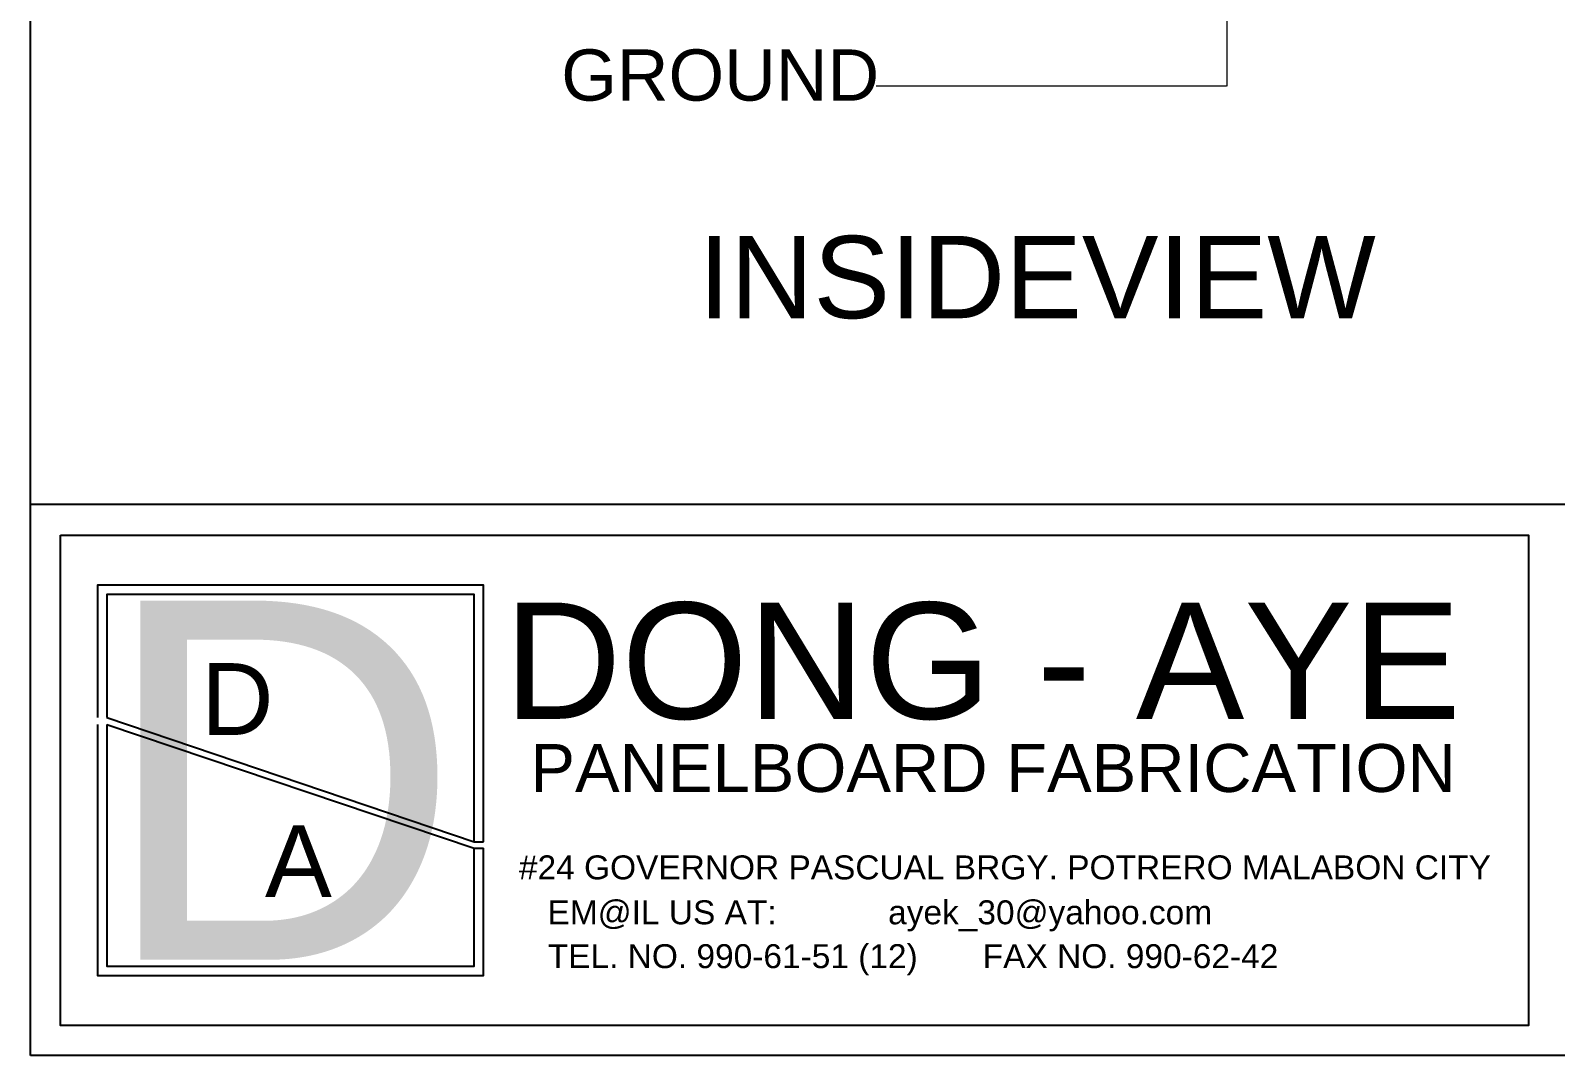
# Model space of a CAD drawing. Header units: inches. Extents: x 18739 to 22272, y 3658 to 7913.
# Drawn here: x 21728.1 to 21796.7, y 5258.4 to 5304.6 of the extents above; entities that cross this region are included whole.
import ezdxf

# ---------------------------------------------------------------- set-up
doc = ezdxf.new("R2010")
doc.units = ezdxf.units.IN
doc.header["$MEASUREMENT"] = 0
doc.layers.add('ENCLOSRURE', color=7, linetype='Continuous', lineweight=20)
doc.styles.get("Standard").update_dxf_attribs({"font": 'arial.ttf'})

msp = doc.modelspace()

# ---------------------------------------------------------------- linework, layer by layer
for p, q in [((21728.08356, 5283.25289, 0.00935), (21975.93116, 5283.25289, 0.00935)), ((21731.52358, 5273.64094, 74.9658), (21748.05482, 5268.04419, 74.9658)), ((21731.52358, 5273.33121, 74.9658), (21748.05482, 5267.76207, 74.9658)), ((21748.05482, 5268.04419, 74.9658), (21748.47633, 5268.04419, 74.9658)), ((21748.05482, 5267.76207, 74.9658), (21748.47633, 5267.76207, 74.9658))]:
    msp.add_line(p, q)
at = {"elevation": 0.01028}
for points in [[(21728.08356, 5258.42992), (21728.08356, 5466.23501), (21995.29541, 5466.23501), (21995.29541, 5258.42992)], [(21729.43788, 5281.84713), (21795.52476, 5281.84713), (21795.52476, 5259.77661), (21729.43788, 5259.77661)]]:
    msp.add_lwpolyline(points, close=True, dxfattribs=at)
at = {"elevation": 74.9658}
for points in [[(21748.47633, 5268.04419), (21748.47633, 5279.59656), (21731.10207, 5279.59656), (21731.10207, 5273.64094)], [(21748.05482, 5268.04419), (21748.05482, 5279.17505), (21731.52358, 5279.17505), (21731.52358, 5273.64094)], [(21731.10207, 5273.33121), (21731.10207, 5262.02867), (21748.47633, 5262.02867), (21748.47633, 5267.76207)], [(21731.52358, 5273.33121), (21731.52358, 5262.45018), (21748.05482, 5262.45018), (21748.05482, 5267.76207)]]:
    msp.add_lwpolyline(points, dxfattribs=at)
at = {"layer": 'ENCLOSRURE', "color": 252}
for p, q in [((21781.9393, 5309.66164), (21781.9393, 5302.06814)), ((21781.93131, 5302.06696), (21766.15976, 5302.06696))]:
    msp.add_line(p, q, dxfattribs=at)

# ---------------------------------------------------------------- texts
for s, height, p in [('D', 16.16794, (21731.17513, 5262.73963, 74.9658)), ('D', 3.23359, (21735.76152, 5272.86022, 74.9658)), ('PANELBOARD FABRICATION', 2.1557259, (21750.58899, 5270.29281, 536.41711)), ('A', 3.23359, (21738.63864, 5265.56327, -124.49271)), ('#24 GOVERNOR PASCUAL BRGY. POTRERO MALABON CITY ', 1.077863, (21750.07293, 5266.35961, 155.41223)), ('EM@IL US AT:            ayek_30@yahoo.com', 1.077863, (21751.36075, 5264.33652, -4.44667)), ('TEL. NO. 990-61-51 (12)       FAX NO. 990-62-42', 1.077863, (21751.37152, 5262.36291, 79.67472))]:
    msp.add_text(s, height=height).set_placement(p)
at = {"color": 1}
msp.add_text('DONG - AYE', height=5.235956, dxfattribs=at).set_placement((21749.40616, 5273.58435, 67.43859))
at = {"insert": (21758.1514, 5295.32659), "char_height": 3.70656, "attachment_point": 1}
msp.add_mtext_dynamic_manual_height_columns('INSIDEVIEW', width=8.8205467, gutter_width=1, heights=[0.83509], dxfattribs=at)
at = {"layer": 'ENCLOSRURE', "color": 0}
msp.add_text('GROUND', height=2.305742, dxfattribs=at).set_placement((21751.97576, 5301.41454))

doc.saveas('drawing.dxf')
